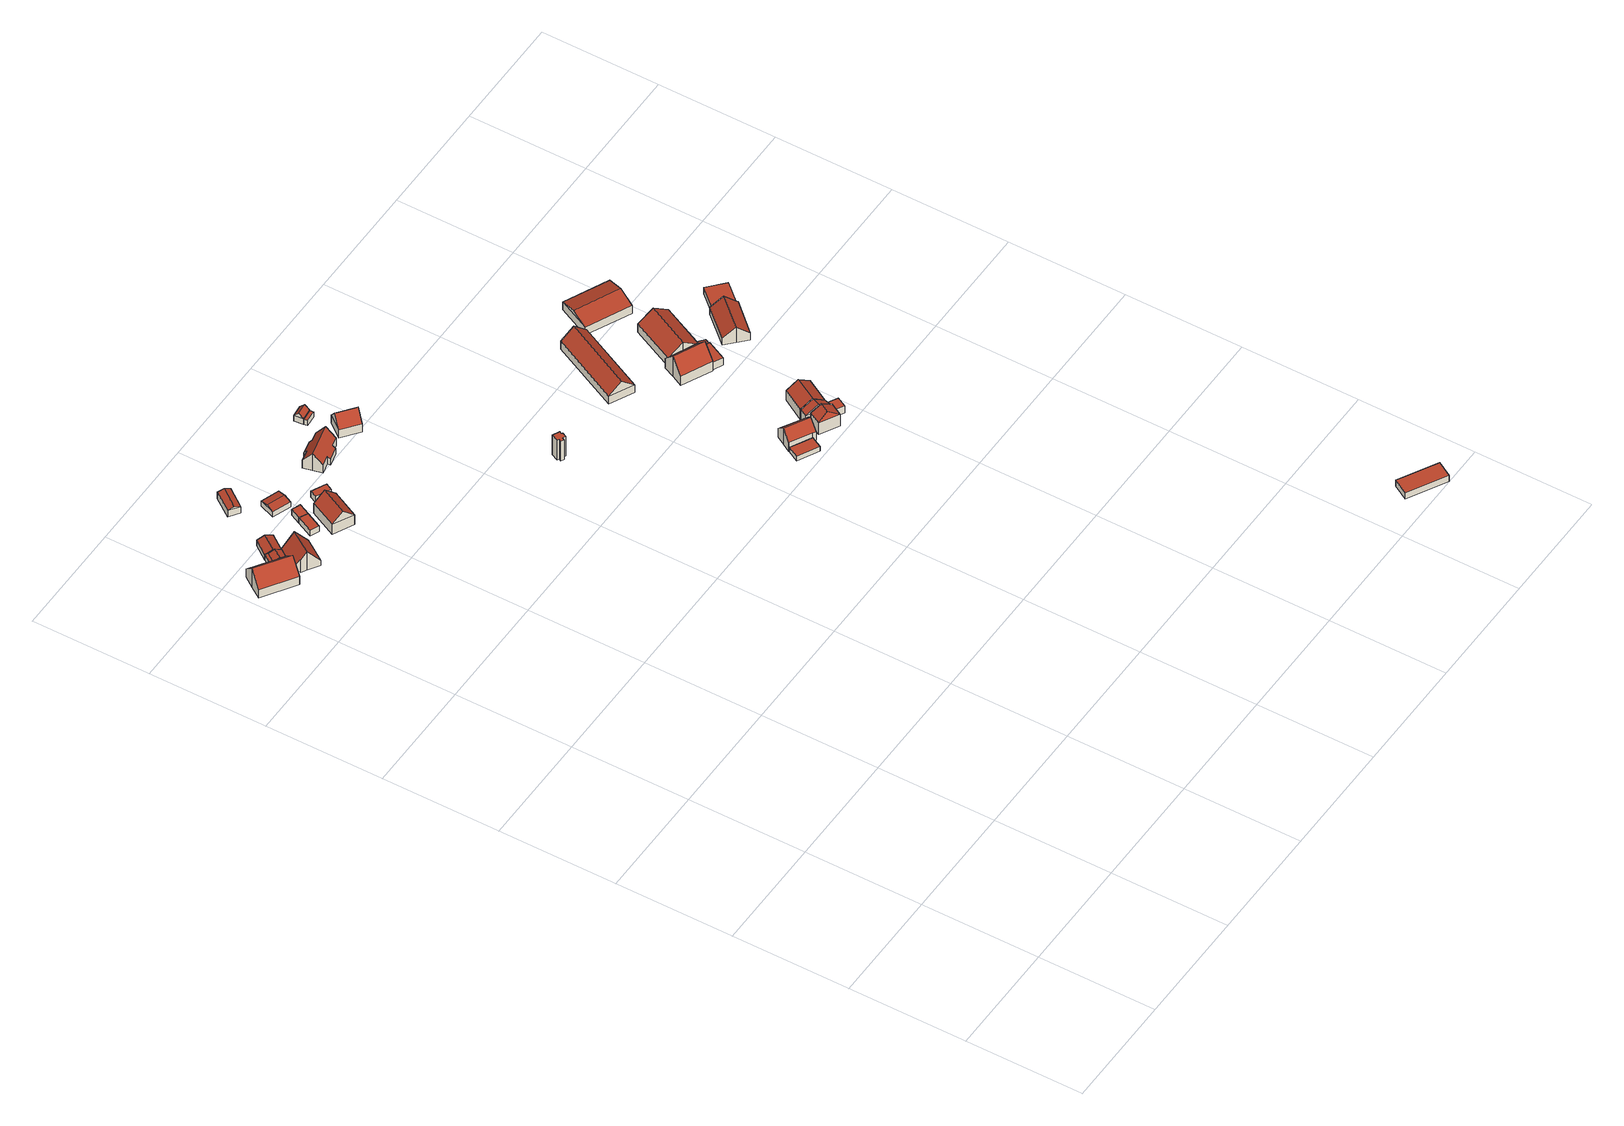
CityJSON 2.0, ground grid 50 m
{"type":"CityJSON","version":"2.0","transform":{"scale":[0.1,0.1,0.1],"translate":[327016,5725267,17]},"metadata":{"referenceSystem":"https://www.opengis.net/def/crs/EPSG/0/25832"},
"CityObjects":{
"building1":{"type":"Building","attributes":{"Geometrietyp2DReferenz":"3000","Gemeindeschluessel":"05170052","function":"31001_1010","roofType":"3100","measuredHeight":9.98},"address":[{"country":"Germany","locality":"Xanten","thoroughfareNumber":"8","thoroughfareName":"Bislicher Insel"}],"geometry":[{"type":"Solid","lod":"2","boundaries":[[[[0,1,2,3]],[[4,5,1,0]],[[6,7,5,4]],[[8,9,7,6]],[[10,11,9,8]],[[12,13,11,10]],[[14,15,13,12]],[[16,17,15,14]],[[3,2,17,16]],[[3,16,14,0]],[[12,10,8,6,4,0,14]],[[1,5,7,9,11,13,15,17,2]]]],"semantics":{"surfaces":[{"type":"WallSurface"},{"type":"RoofSurface"},{"type":"GroundSurface"}],"values":[[0,0,0,0,0,0,0,0,0,1,1,2]]}}]},
"building2":{"type":"Building","attributes":{"Gemeindeschluessel":"05170052","Geometrietyp2DReferenz":"3000","function":"31001_1010"},"address":[{"country":"Germany","locality":"Xanten","thoroughfareNumber":"8","thoroughfareName":"Bislicher Insel"}],"children":["building2-1","building2-2"]},
"building2-1":{"type":"BuildingPart","attributes":{"roofType":"3100","measuredHeight":4.13},"parents":["building2"],"geometry":[{"type":"Solid","lod":"2","boundaries":[[[[18,19,20,21]],[[22,23,19,18]],[[24,25,23,22]],[[21,26,18]],[[22,27,24]],[[24,27,26,21]],[[18,26,27,22]],[[20,19,23,25]],[[24,21,20,25]]]],"semantics":{"surfaces":[{"type":"WallSurface"},{"type":"RoofSurface"},{"type":"GroundSurface"},{"type":"ClosureSurface"}],"values":[[0,0,0,0,0,1,1,2,3]]}}]},
"building2-2":{"type":"BuildingPart","attributes":{"roofType":"1000","measuredHeight":2.9},"address":[{"country":"Germany","locality":"Xanten","thoroughfareNumber":"8","thoroughfareName":"Bislicher Insel"}],"parents":["building2"],"geometry":[{"type":"Solid","lod":"2","boundaries":[[[[21,20,28,29]],[[30,31,25,24]],[[29,28,31,30]],[[24,21,29,30]],[[20,25,31,28]],[[24,25,20,21]]]],"semantics":{"surfaces":[{"type":"WallSurface"},{"type":"RoofSurface"},{"type":"GroundSurface"},{"type":"ClosureSurface"}],"values":[[0,0,0,1,2,3]]}}]},
"building3":{"type":"Building","attributes":{"Geometrietyp2DReferenz":"3000","Gemeindeschluessel":"05170052","function":"31001_1010","roofType":"3100","measuredHeight":9.5},"address":[{"country":"Germany","locality":"Xanten","thoroughfareNumber":"8a","thoroughfareName":"Bislicher Insel"}],"geometry":[{"type":"Solid","lod":"2","boundaries":[[[[32,33,34,35]],[[36,37,33,32]],[[38,39,37,36]],[[40,41,39,38]],[[42,43,41,40]],[[44,45,43,42]],[[46,47,45,44]],[[48,13,47,46]],[[49,11,13,48]],[[35,34,11,49]],[[32,35,49,48,46,44,42,36]],[[40,38,36,42]],[[33,37,39,41,43,45,47,13,11,34]]]],"semantics":{"surfaces":[{"type":"WallSurface"},{"type":"RoofSurface"},{"type":"GroundSurface"}],"values":[[0,0,0,0,0,0,0,0,0,0,1,1,2]]}}]},
"building4":{"type":"Building","attributes":{"Geometrietyp2DReferenz":"3000","Gemeindeschluessel":"05170052","function":"31001_2463","roofType":"3100","measuredHeight":4.35},"address":[{"country":"Germany","locality":"Xanten","thoroughfareNumber":"8","thoroughfareName":"Bislicher Insel"}],"geometry":[{"type":"Solid","lod":"2","boundaries":[[[[50,51,52,53]],[[54,55,51,50]],[[56,57,55,54]],[[58,59,57,56]],[[60,61,59,58]],[[62,63,61,60]],[[64,65,63,62]],[[53,52,65,64]],[[58,56,54,50,60]],[[53,64,62,60,50]],[[51,55,57,59,61,63,65,52]]]],"semantics":{"surfaces":[{"type":"WallSurface"},{"type":"RoofSurface"},{"type":"GroundSurface"}],"values":[[0,0,0,0,0,0,0,0,1,1,2]]}}]},
"building5":{"type":"Building","attributes":{"Geometrietyp2DReferenz":"3000","Gemeindeschluessel":"05170052","function":"31001_2463","roofType":"1000","measuredHeight":2.93},"address":[{"country":"Germany","locality":"Xanten","thoroughfareNumber":"8a","thoroughfareName":"Bislicher Insel"}],"geometry":[{"type":"Solid","lod":"2","boundaries":[[[[66,67,68,69]],[[70,71,67,66]],[[72,73,71,70]],[[69,68,73,72]],[[70,66,69,72]],[[67,71,73,68]]]],"semantics":{"surfaces":[{"type":"WallSurface"},{"type":"RoofSurface"},{"type":"GroundSurface"}],"values":[[0,0,0,0,1,2]]}}]},
"building6":{"type":"Building","attributes":{"Geometrietyp2DReferenz":"3000","Gemeindeschluessel":"05170052","function":"31001_1313","roofType":"3100","measuredHeight":4.31},"address":[{"country":"Germany","locality":"Xanten","thoroughfareNumber":"8a","thoroughfareName":"Bislicher Insel"}],"geometry":[{"type":"Solid","lod":"2","boundaries":[[[[74,75,76,77]],[[78,79,75,74]],[[80,81,79,78]],[[77,76,81,80]],[[74,82,78]],[[80,83,77]],[[77,83,82,74]],[[78,82,83,80]],[[75,79,81,76]]]],"semantics":{"surfaces":[{"type":"WallSurface"},{"type":"RoofSurface"},{"type":"GroundSurface"}],"values":[[0,0,0,0,0,0,1,1,2]]}}]},
"building7":{"type":"Building","attributes":{"Geometrietyp2DReferenz":"3000","Gemeindeschluessel":"05170052","function":"31001_2723","roofType":"1000","measuredHeight":2.93},"address":[{"country":"Germany","locality":"Xanten","thoroughfareNumber":"8a","thoroughfareName":"Bislicher Insel"}],"geometry":[{"type":"Solid","lod":"2","boundaries":[[[[84,85,86,87]],[[69,68,85,84]],[[72,73,68,69]],[[87,86,73,72]],[[69,84,87,72]],[[85,68,73,86]]]],"semantics":{"surfaces":[{"type":"WallSurface"},{"type":"RoofSurface"},{"type":"GroundSurface"}],"values":[[0,0,0,0,1,2]]}}]},
"building8":{"type":"Building","attributes":{"Geometrietyp2DReferenz":"3000","Gemeindeschluessel":"05170052","function":"31001_1010","roofType":"3100","measuredHeight":9.49},"address":[{"country":"Germany","locality":"Xanten","thoroughfareNumber":"9","thoroughfareName":"Bislicher Insel"}],"geometry":[{"type":"Solid","lod":"2","boundaries":[[[[88,89,90,91]],[[92,93,89,88]],[[94,95,93,92]],[[91,90,95,94]],[[88,96,92]],[[94,97,91]],[[91,97,96,88]],[[92,96,97,94]],[[89,93,95,90]]]],"semantics":{"surfaces":[{"type":"WallSurface"},{"type":"RoofSurface"},{"type":"GroundSurface"}],"values":[[0,0,0,0,0,0,1,1,2]]}}]},
"building9":{"type":"Building","attributes":{"Geometrietyp2DReferenz":"3000","Gemeindeschluessel":"05170052","function":"31001_1313","roofType":"3100","measuredHeight":3.17},"address":[{"country":"Germany","locality":"Xanten","thoroughfareNumber":"8a","thoroughfareName":"Bislicher Insel"}],"geometry":[{"type":"Solid","lod":"2","boundaries":[[[[98,99,100,101]],[[102,103,99,98]],[[104,105,103,102]],[[101,100,105,104]],[[98,106,102]],[[104,107,101]],[[101,107,106,98]],[[102,106,107,104]],[[99,103,105,100]]]],"semantics":{"surfaces":[{"type":"WallSurface"},{"type":"RoofSurface"},{"type":"GroundSurface"}],"values":[[0,0,0,0,0,0,1,1,2]]}}]},
"building10":{"type":"Building","attributes":{"Geometrietyp2DReferenz":"3000","Gemeindeschluessel":"05170052","function":"31001_2463","roofType":"1000","measuredHeight":3.1},"address":[{"country":"Germany","locality":"Xanten","thoroughfareNumber":"9","thoroughfareName":"Bislicher Insel"}],"geometry":[{"type":"Solid","lod":"2","boundaries":[[[[108,109,110,111]],[[112,113,109,108]],[[114,115,113,112]],[[111,110,115,114]],[[112,108,111,114]],[[109,113,115,110]]]],"semantics":{"surfaces":[{"type":"WallSurface"},{"type":"RoofSurface"},{"type":"GroundSurface"}],"values":[[0,0,0,0,1,2]]}}]},
"building11":{"type":"Building","attributes":{"Geometrietyp2DReferenz":"3000","Gemeindeschluessel":"05170052","function":"31001_1010","roofType":"3100","measuredHeight":8.77},"geometry":[{"type":"Solid","lod":"2","boundaries":[[[[116,117,118,119]],[[120,121,117,116]],[[122,123,121,120]],[[124,125,123,122]],[[126,127,125,124]],[[128,129,127,126]],[[130,131,129,128]],[[132,133,131,130]],[[134,135,133,132]],[[136,137,135,134]],[[138,139,137,136]],[[140,141,139,138]],[[142,143,141,140]],[[119,118,143,142]],[[130,128,126,124,122,120,116,132]],[[119,142,140,138,136,134,132,116]],[[117,121,123,125,127,129,131,133,135,137,139,141,143,118]]]],"semantics":{"surfaces":[{"type":"WallSurface"},{"type":"RoofSurface"},{"type":"GroundSurface"}],"values":[[0,0,0,0,0,0,0,0,0,0,0,0,0,0,1,1,2]]}}]},
"building12":{"type":"Building","attributes":{"Geometrietyp2DReferenz":"3000","Gemeindeschluessel":"05170052","function":"51009_1610","roofType":"1000","measuredHeight":2.68},"geometry":[{"type":"Solid","lod":"2","boundaries":[[[[144,145,146,147]],[[148,149,145,144]],[[150,151,149,148]],[[147,146,151,150]],[[148,144,147,150]],[[145,149,151,146]]]],"semantics":{"surfaces":[{"type":"WallSurface"},{"type":"RoofSurface"},{"type":"GroundSurface"}],"values":[[0,0,0,0,1,2]]}}]},
"building13":{"type":"Building","attributes":{"Geometrietyp2DReferenz":"3000","Gemeindeschluessel":"05170052","function":"31001_1313","roofType":"3100","measuredHeight":4.91},"geometry":[{"type":"Solid","lod":"2","boundaries":[[[[152,153,154,155]],[[156,157,153,152]],[[158,159,157,156]],[[155,154,159,158]],[[152,160,156]],[[158,161,155]],[[155,161,160,152]],[[156,160,161,158]],[[153,157,159,154]]]],"semantics":{"surfaces":[{"type":"WallSurface"},{"type":"RoofSurface"},{"type":"GroundSurface"}],"values":[[0,0,0,0,0,0,1,1,2]]}}]},
"building14":{"type":"Building","attributes":{"Geometrietyp2DReferenz":"3000","Gemeindeschluessel":"05170052","function":"31001_2463","roofType":"3100","measuredHeight":8.94},"geometry":[{"type":"Solid","lod":"2","boundaries":[[[[162,163,164,165]],[[166,167,163,162]],[[168,169,167,166]],[[165,164,169,168]],[[162,170,166]],[[168,171,165]],[[165,171,170,162]],[[166,170,171,168]],[[163,167,169,164]]]],"semantics":{"surfaces":[{"type":"WallSurface"},{"type":"RoofSurface"},{"type":"GroundSurface"}],"values":[[0,0,0,0,0,0,1,1,2]]}}]},
"building15":{"type":"Building","attributes":{"Geometrietyp2DReferenz":"3000","Gemeindeschluessel":"05170052","function":"31001_2520","roofType":"1000","measuredHeight":10.24},"geometry":[{"type":"Solid","lod":"2","boundaries":[[[[172,173,174,175]],[[176,177,173,172]],[[178,179,177,176]],[[180,181,179,178]],[[182,183,181,180]],[[184,185,183,182]],[[186,187,185,184]],[[188,189,187,186]],[[190,191,189,188]],[[175,174,191,190]],[[188,186,184,182,180,178,176,172,175,190]],[[173,177,179,181,183,185,187,189,191,174]]]],"semantics":{"surfaces":[{"type":"WallSurface"},{"type":"RoofSurface"},{"type":"GroundSurface"}],"values":[[0,0,0,0,0,0,0,0,0,0,1,2]]}}]},
"building16":{"type":"Building","attributes":{"Geometrietyp2DReferenz":"3000","Gemeindeschluessel":"05170052","function":"31001_1010","roofType":"1000","measuredHeight":2.28},"address":[{"country":"Germany","locality":"Xanten","thoroughfareNumber":"12","thoroughfareName":"Bislicher Insel"}],"geometry":[{"type":"Solid","lod":"2","boundaries":[[[[192,193,194,195]],[[196,197,193,192]],[[198,199,197,196]],[[195,194,199,198]],[[196,192,195,198]],[[193,197,199,194]]]],"semantics":{"surfaces":[{"type":"WallSurface"},{"type":"RoofSurface"},{"type":"GroundSurface"}],"values":[[0,0,0,0,1,2]]}}]},
"building17":{"type":"Building","attributes":{"Geometrietyp2DReferenz":"3000","Gemeindeschluessel":"05170052","function":"31001_2463","roofType":"3100","measuredHeight":8.37},"address":[{"country":"Germany","locality":"Xanten","thoroughfareNumber":"12","thoroughfareName":"Bislicher Insel"}],"geometry":[{"type":"Solid","lod":"2","boundaries":[[[[200,201,202,203]],[[204,205,201,200]],[[206,207,205,204]],[[208,209,207,206]],[[210,211,209,208]],[[212,213,211,210]],[[214,215,213,212]],[[216,217,215,214]],[[218,219,217,216]],[[220,221,219,218]],[[203,202,221,220]],[[210,208,206,204,200,212]],[[203,220,218,216,214,212,200]],[[201,205,207,209,211,213,215,217,219,221,202]]]],"semantics":{"surfaces":[{"type":"WallSurface"},{"type":"RoofSurface"},{"type":"GroundSurface"}],"values":[[0,0,0,0,0,0,0,0,0,0,0,1,1,2]]}}]},
"building18":{"type":"Building","attributes":{"Geometrietyp2DReferenz":"3000","Gemeindeschluessel":"05170052","function":"31001_1010","roofType":"5000","measuredHeight":8.54},"address":[{"country":"Germany","locality":"Xanten","thoroughfareNumber":"12","thoroughfareName":"Bislicher Insel"}],"geometry":[{"type":"Solid","lod":"2","boundaries":[[[[222,223,224,225]],[[226,227,223,222]],[[228,229,227,226]],[[230,231,229,228]],[[232,233,231,230]],[[225,224,233,232]],[[226,222,225,234]],[[225,232,234]],[[232,230,228,226,234]],[[223,227,229,231,233,224]]]],"semantics":{"surfaces":[{"type":"WallSurface"},{"type":"RoofSurface"},{"type":"GroundSurface"}],"values":[[0,0,0,0,0,0,1,1,1,2]]}}]},
"building19":{"type":"Building","attributes":{"Geometrietyp2DReferenz":"3000","Gemeindeschluessel":"05170052","function":"31001_1010","roofType":"3100","measuredHeight":8.5},"address":[{"country":"Germany","locality":"Xanten","thoroughfareNumber":"12","thoroughfareName":"Bislicher Insel"}],"geometry":[{"type":"Solid","lod":"2","boundaries":[[[[235,236,237,238]],[[239,240,236,235]],[[241,242,240,239]],[[238,237,242,241]],[[235,243,239]],[[241,244,238]],[[238,244,243,235]],[[239,243,244,241]],[[236,240,242,237]]]],"semantics":{"surfaces":[{"type":"WallSurface"},{"type":"RoofSurface"},{"type":"GroundSurface"}],"values":[[0,0,0,0,0,0,1,1,2]]}}]},
"building20":{"type":"Building","attributes":{"Geometrietyp2DReferenz":"3000","Gemeindeschluessel":"05170052","function":"31001_3020","roofType":"3100","measuredHeight":8.87},"address":[{"country":"Germany","locality":"Xanten","thoroughfareNumber":"11","thoroughfareName":"Bislicher Insel"}],"geometry":[{"type":"Solid","lod":"2","boundaries":[[[[245,246,247,248]],[[249,250,246,245]],[[251,252,250,249]],[[248,247,252,251]],[[245,253,249]],[[251,254,248]],[[248,254,253,245]],[[249,253,254,251]],[[246,250,252,247]]]],"semantics":{"surfaces":[{"type":"WallSurface"},{"type":"RoofSurface"},{"type":"GroundSurface"}],"values":[[0,0,0,0,0,0,1,1,2]]}}]},
"building21":{"type":"Building","attributes":{"name":"ehem. Försterei","Geometrietyp2DReferenz":"3000","Gemeindeschluessel":"05170052","function":"31001_1010","roofType":"3100","measuredHeight":8.18},"address":[{"country":"Germany","locality":"Xanten","thoroughfareNumber":"12a","thoroughfareName":"Bislicher Insel"},{"country":"Germany","locality":"Xanten","thoroughfareNumber":"12","thoroughfareName":"Bislicher Insel"}],"geometry":[{"type":"Solid","lod":"2","boundaries":[[[[255,256,257,258]],[[259,260,256,255]],[[261,262,260,259]],[[258,257,262,261]],[[255,263,259]],[[261,264,258]],[[258,264,263,255]],[[259,263,264,261]],[[256,260,262,257]]]],"semantics":{"surfaces":[{"type":"WallSurface"},{"type":"RoofSurface"},{"type":"GroundSurface"}],"values":[[0,0,0,0,0,0,1,1,2]]}}]},
"building22":{"type":"Building","attributes":{"Geometrietyp2DReferenz":"3000","Gemeindeschluessel":"05170052","function":"31001_1010","roofType":"1000","measuredHeight":3.52},"address":[{"country":"Germany","locality":"Xanten","thoroughfareNumber":"12a","thoroughfareName":"Bislicher Insel"}],"geometry":[{"type":"Solid","lod":"2","boundaries":[[[[265,266,267,268]],[[269,270,266,265]],[[271,272,270,269]],[[273,274,272,271]],[[268,267,274,273]],[[271,269,265,268,273]],[[266,270,272,274,267]]]],"semantics":{"surfaces":[{"type":"WallSurface"},{"type":"RoofSurface"},{"type":"GroundSurface"}],"values":[[0,0,0,0,0,1,2]]}}]},
"building23":{"type":"Building","attributes":{"name":"Naturforum RVR","Geometrietyp2DReferenz":"3000","Gemeindeschluessel":"05170052","function":"31001_3020","roofType":"3100","measuredHeight":10.61},"address":[{"country":"Germany","locality":"Xanten","thoroughfareNumber":"11","thoroughfareName":"Bislicher Insel"}],"geometry":[{"type":"Solid","lod":"2","boundaries":[[[[275,276,277,278]],[[279,280,276,275]],[[281,282,280,279]],[[283,284,282,281]],[[285,286,284,283]],[[287,288,286,285]],[[289,290,288,287]],[[291,292,290,289]],[[278,277,292,291]],[[285,283,281,279,275,287]],[[278,291,289,287,275]],[[276,280,282,284,286,288,290,292,277]]]],"semantics":{"surfaces":[{"type":"WallSurface"},{"type":"RoofSurface"},{"type":"GroundSurface"}],"values":[[0,0,0,0,0,0,0,0,0,1,1,2]]}}]},
"building24":{"type":"Building","attributes":{"Geometrietyp2DReferenz":"3000","Gemeindeschluessel":"05170052","function":"31001_3020","roofType":"1000","measuredHeight":3.87},"address":[{"country":"Germany","locality":"Xanten","thoroughfareNumber":"11","thoroughfareName":"Bislicher Insel"}],"geometry":[{"type":"Solid","lod":"2","boundaries":[[[[293,294,295,296]],[[297,298,294,293]],[[299,300,298,297]],[[301,302,300,299]],[[296,295,302,301]],[[299,297,293,296,301]],[[294,298,300,302,295]]]],"semantics":{"surfaces":[{"type":"WallSurface"},{"type":"RoofSurface"},{"type":"GroundSurface"}],"values":[[0,0,0,0,0,1,2]]}}]},
"building25":{"type":"Building","attributes":{"Gemeindeschluessel":"05170052","Geometrietyp2DReferenz":"3000","function":"31001_3020"},"address":[{"country":"Germany","locality":"Xanten","thoroughfareNumber":"11","thoroughfareName":"Bislicher Insel"}],"children":["building25-1","building25-2"]},
"building25-1":{"type":"BuildingPart","attributes":{"roofType":"3100","measuredHeight":9},"parents":["building25"],"geometry":[{"type":"MultiSurface","lod":"2","boundaries":[[[303,304,305,306]],[[307,308,304,303]],[[309,310,308,307]],[[311,312,310,309]],[[313,314,312,311]],[[315,316,314,313]],[[309,307,303,311]],[[306,317,315,313,311,303]],[[305,304,308,310,312,314,316,318]],[[306,319,320]],[[317,320,319,305,318]],[[315,317,318,316]]],"semantics":{"surfaces":[{"type":"WallSurface"},{"type":"RoofSurface"},{"type":"GroundSurface"},{"type":"ClosureSurface"}],"values":[0,0,0,0,0,0,1,1,2,0,3,3]}}]},
"building25-2":{"type":"BuildingPart","attributes":{"roofType":"2100","measuredHeight":4.62},"parents":["building25"],"geometry":[{"type":"MultiSurface","lod":"2","boundaries":[[[319,305,321,322]],[[323,324,316,325]],[[326,327,324,323]],[[322,321,327,326]],[[323,325,328,319,322,326]],[[305,318,316,324,327,321]],[[328,317,320]],[[319,320,317,318,305]],[[328,325,315,317]],[[316,318,317,315]]],"semantics":{"surfaces":[{"type":"WallSurface"},{"type":"RoofSurface"},{"type":"GroundSurface"},{"type":"ClosureSurface"}],"values":[0,0,0,0,1,2,0,3,0,3]}}]},
"building26":{"type":"Building","attributes":{"Geometrietyp2DReferenz":"3000","Gemeindeschluessel":"05170052","function":"31001_2723","roofType":"1000","measuredHeight":3.12},"geometry":[{"type":"Solid","lod":"2","boundaries":[[[[329,330,331,332]],[[333,334,330,329]],[[335,336,334,333]],[[332,331,336,335]],[[333,329,332,335]],[[330,334,336,331]]]],"semantics":{"surfaces":[{"type":"WallSurface"},{"type":"RoofSurface"},{"type":"GroundSurface"}],"values":[[0,0,0,0,1,2]]}}]},
"building27":{"type":"Building","attributes":{"Geometrietyp2DReferenz":"3000","Gemeindeschluessel":"05170052","function":"31001_3020","roofType":"3100","measuredHeight":6.45},"address":[{"country":"Germany","locality":"Xanten","thoroughfareNumber":"11","thoroughfareName":"Bislicher Insel"}],"geometry":[{"type":"Solid","lod":"2","boundaries":[[[[337,338,339,340]],[[341,342,338,337]],[[343,344,342,341]],[[340,339,344,343]],[[337,345,341]],[[343,346,340]],[[340,346,345,337]],[[341,345,346,343]],[[338,342,344,339]]]],"semantics":{"surfaces":[{"type":"WallSurface"},{"type":"RoofSurface"},{"type":"GroundSurface"}],"values":[[0,0,0,0,0,0,1,1,2]]}}]},
"building28":{"type":"Building","attributes":{"Geometrietyp2DReferenz":"3000","Gemeindeschluessel":"05170052","function":"31001_1010","roofType":"3100","measuredHeight":7.91},"address":[{"country":"Germany","locality":"Xanten","thoroughfareNumber":"11a","thoroughfareName":"Bislicher Insel"}],"geometry":[{"type":"Solid","lod":"2","boundaries":[[[[347,348,349,350]],[[351,352,348,347]],[[353,354,352,351]],[[355,356,354,353]],[[357,358,356,355]],[[359,360,358,357]],[[361,362,360,359]],[[350,349,362,361]],[[353,351,347,350,355]],[[361,359,357,355,350]],[[348,352,354,356,358,360,362,349]]]],"semantics":{"surfaces":[{"type":"WallSurface"},{"type":"RoofSurface"},{"type":"GroundSurface"}],"values":[[0,0,0,0,0,0,0,0,1,1,2]]}}]},
"building29":{"type":"Building","attributes":{"Geometrietyp2DReferenz":"3000","Gemeindeschluessel":"05170052","function":"31001_1010","roofType":"1000","measuredHeight":3.33},"address":[{"country":"Germany","locality":"Xanten","thoroughfareNumber":"11a","thoroughfareName":"Bislicher Insel"}],"geometry":[{"type":"Solid","lod":"2","boundaries":[[[[363,364,365,366]],[[367,368,364,363]],[[369,370,368,367]],[[366,365,370,369]],[[367,363,366,369]],[[364,368,370,365]]]],"semantics":{"surfaces":[{"type":"WallSurface"},{"type":"RoofSurface"},{"type":"GroundSurface"}],"values":[[0,0,0,0,1,2]]}}]}
},
"vertices":[
[41,3395,141],[41,3395,41],[9,3347,41],[9,3347,83],[73,3442,83],[73,3442,41],[152,3389,83],[152,3389,41],[163,3382,83],[163,3382,41],[207,3353,83],[207,3353,41],[176,3307,139],[176,3307,41],[175,3305,141],[175,3305,41],[144,3257,83],[144,3257,41],
[233,3389,75],[233,3389,46],[191,3420,46],[191,3420,75],[207,3353,75],[207,3353,46],[163,3382,75],[163,3382,46],[212,3405,87],[185,3368,87],
[180,3428,46],[180,3428,75],[152,3389,75],[152,3389,46],
[238,3396,67],[238,3396,41],[233,3389,41],[233,3389,66],[284,3366,136],[284,3366,41],[330,3335,67],[330,3335,41],[267,3242,67],[267,3242,41],[221,3272,136],[221,3272,41],[199,3287,104],[199,3287,41],[201,3290,103],[201,3290,41],[176,3307,67],[207,3353,65],
[207,3409,87],[207,3409,44],[233,3389,44],[233,3389,72],[191,3420,78],[191,3420,44],[180,3428,72],[180,3428,44],[227,3492,72],[227,3492,44],[253,3473,87],[253,3473,44],[280,3455,72],[280,3455,44],[238,3396,72],[238,3396,44],
[410,3339,68],[410,3339,39],[443,3407,39],[443,3407,68],[375,3356,68],[375,3356,39],[407,3424,68],[407,3424,39],
[359,3744,68],[359,3744,35],[300,3663,35],[300,3663,68],[401,3713,68],[401,3713,35],[342,3632,68],[342,3632,35],[380,3728,78],[321,3647,78],
[466,3454,68],[466,3454,39],[429,3469,39],[429,3469,68],
[508,3248,91],[508,3248,40],[565,3364,40],[565,3364,91],[423,3291,91],[423,3291,40],[478,3405,91],[478,3405,40],[465,3270,135],[521,3385,135],
[388,3523,60],[388,3523,35],[465,3495,35],[465,3495,60],[412,3589,60],[412,3589,35],[489,3562,60],[489,3562,35],[400,3556,67],[477,3529,67],
[579,3392,83],[579,3392,52],[593,3421,52],[593,3421,83],[518,3421,83],[518,3421,52],[532,3450,83],[532,3450,52],
[791,3548,139],[791,3548,51],[783,3586,51],[783,3586,92],[800,3509,92],[800,3509,51],[762,3500,92],[762,3500,51],[765,3489,78],[765,3489,51],[708,3476,78],[708,3476,51],[705,3488,92],[705,3488,51],[658,3477,92],[658,3477,51],[649,3516,139],[649,3516,51],[640,3554,92],[640,3554,51],[688,3565,92],[688,3565,51],[685,3576,78],[685,3576,51],[742,3589,78],[742,3589,51],[745,3578,92],[745,3578,51],
[879,3655,79],[879,3655,53],[878,3671,53],[878,3671,79],[830,3650,79],[830,3650,53],[828,3666,79],[828,3666,53],
[828,3666,81],[828,3666,52],[878,3671,52],[878,3671,81],[824,3706,81],[824,3706,52],[874,3711,81],[874,3711,52],[826,3686,101],[876,3691,101],
[845,3526,85],[845,3526,44],[915,3470,44],[915,3470,85],[895,3590,85],[895,3590,44],[966,3534,85],[966,3534,44],[870,3558,134],[940,3502,134],
[1223,2814,136],[1223,2814,34],[1193,2828,34],[1193,2828,136],[1218,2804,136],[1218,2804,34],[1222,2802,136],[1222,2802,34],[1213,2782,136],[1213,2782,34],[1200,2788,136],[1200,2788,34],[1195,2778,136],[1195,2778,34],[1182,2784,136],[1182,2784,34],[1187,2794,136],[1187,2794,34],[1179,2798,136],[1179,2798,34],
[1722,2010,59],[1722,2010,36],[1746,2056,36],[1746,2056,59],[1634,2056,59],[1634,2056,36],[1660,2103,59],[1660,2103,36],
[1777,2084,122],[1777,2084,39],[1791,2108,39],[1791,2108,95],[1758,2049,83],[1758,2049,39],[1746,2056,83],[1746,2056,39],[1660,2103,83],[1660,2103,39],[1658,2104,83],[1658,2104,39],[1678,2139,122],[1678,2139,39],[1698,2175,83],[1698,2175,39],[1797,2119,83],[1797,2119,39],[1806,2114,83],[1806,2114,39],[1800,2103,95],[1800,2103,39],
[1816,2108,99],[1816,2108,39],[1787,2056,39],[1787,2056,99],[1855,2087,124],[1855,2087,39],[1894,2065,99],[1894,2065,39],[1890,2058,99],[1890,2058,39],[1865,2013,99],[1865,2013,39],[1834,2049,124],
[1816,2151,92],[1816,2151,39],[1798,2119,39],[1798,2119,92],[1903,2102,92],[1903,2102,39],[1894,2066,92],[1894,2066,39],[1860,2127,124],[1846,2092,124],
[1661,3083,75],[1661,3083,34],[1517,2788,34],[1517,2788,75],[1760,3035,75],[1760,3035,34],[1616,2738,75],[1616,2738,34],[1711,3059,123],[1567,2763,123],
[1870,2248,92],[1870,2248,42],[1815,2152,42],[1815,2152,92],[1958,2200,92],[1958,2200,42],[1904,2104,92],[1904,2104,42],[1914,2224,124],[1860,2128,124],
[1904,2104,73],[1904,2104,37],[1894,2065,37],[1894,2065,73],[1954,2076,73],[1954,2076,37],[1932,2035,73],[1932,2035,37],[1890,2058,73],[1890,2058,37],
[1754,2660,145],[1754,2660,39],[1731,2612,39],[1731,2612,87],[1777,2708,87],[1777,2708,39],[1788,2703,87],[1788,2703,39],[1902,2650,87],[1902,2650,39],[1897,2638,101],[1897,2638,39],[1879,2601,145],[1879,2601,39],[1857,2554,89],[1857,2554,39],[1856,2553,87],[1856,2553,39],
[1937,2618,80],[1937,2618,42],[1897,2638,42],[1897,2638,80],[1938,2618,80],[1938,2618,42],[1898,2535,80],[1898,2535,42],[1857,2554,80],[1857,2554,42],
[1848,2675,128],[1848,2675,38],[1902,2650,38],[1902,2650,86],[1788,2703,81],[1788,2703,38],[1878,2889,81],[1878,2889,38],[1938,2860,128],[1938,2860,38],[1998,2832,81],[1998,2832,38],[1915,2659,81],[1915,2659,38],[1908,2647,81],[1908,2647,38],[1902,2650,84],[1906,2648,83],
[1897,2638,38],[1897,2638,84],[1949,2641,73],[1949,2641,38],[1915,2659,82],[1937,2618,73],[1937,2618,38],[1908,2647,82],
[2827,3,38],[2827,3,7],[2864,66,7],[2864,66,38],[2668,91,38],[2668,91,7],[2705,155,38],[2705,155,7],
[2015,3094,76],[2015,3094,35],[1831,3182,35],[1831,3182,76],[1949,2957,76],[1949,2957,35],[1766,3044,76],[1766,3044,35],[1982,3026,99],[1798,3113,99],
[1985,2594,73],[1985,2594,37],[2023,2558,37],[2023,2558,116],[2094,2715,73],[2094,2715,37],[2100,2710,79],[2100,2710,37],[2134,2679,116],[2134,2679,37],[2168,2647,78],[2168,2647,37],[2173,2643,73],[2173,2643,37],[2062,2522,73],[2062,2522,37],
[2237,2724,72],[2237,2724,39],[2169,2787,39],[2169,2787,72],[2168,2647,72],[2168,2647,39],[2100,2710,72],[2100,2710,39]
]}
